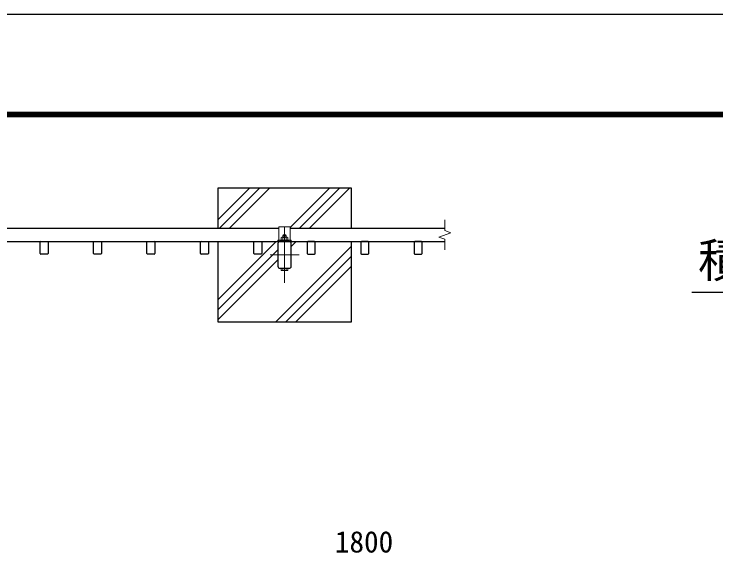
# Model space of a CAD drawing. Units: millimetres, scale not verified. Extents: x -4200 to 4200, y -2970 to 2970.
# Drawn here: x -2138 to -562, y 1760 to 2970 of the extents above; entities that cross this region are included whole.
import ezdxf
from ezdxf.enums import TextEntityAlignment as Align

# ---------------------------------------------------------------- set-up
doc = ezdxf.new("R2010")
doc.units = ezdxf.units.MM
doc.header["$LTSCALE"] = 10
doc.linetypes.add('USER1', pattern=[50.8, 31.75, -6.35, 6.35, -6.35])
for name, color, linetype, lineweight in [('0-0_D-TTL', 2, 'Continuous', 25), ('0-1_D-TTL-TXT', 7, 'Continuous', 25), ('0-2_D-BMK', 2, 'USER1', 13), ('0-3_D-DCR-HCH', 7, 'Continuous', 13), ('0-4_D-STR1', 1, 'Continuous', 25), ('0-5_D-STR4', 7, 'Continuous', 25), ('0-6_D-STR3', 3, 'Continuous', 13), ('0-8_D-STR-DIM', 7, 'Continuous', 13), ('0-9_0', 7, 'Continuous', 25)]:
    doc.layers.add(name, color=color, linetype=linetype, lineweight=lineweight)
doc.styles.add('ＭＳ ゴシック', font='')
doc.styles.get('ＭＳ ゴシック').set_extended_font_data('MS Gothic')

msp = doc.modelspace()

# ---------------------------------------------------------------- linework, layer by layer
at = {"layer": '0-0_D-TTL'}
for points in [[(-4199.92, 2970), (4200.08, 2970), (4200.08, -2970), (-4199.92, -2970)], [(-3929.92, 2750), (3930.08, 2750), (3930.08, -2750), (-3929.92, -2750)], [(-3927.42, 2747.5), (3927.58, 2747.5), (3927.58, -2747.5), (-3927.42, -2747.5)], [(-3924.92, 2745), (3925.08, 2745), (3925.08, -2745), (-3924.92, -2745)], [(-3922.42, 2742.5), (3922.58, 2742.5), (3922.58, -2742.5), (-3922.42, -2742.5)], [(-3919.92, 2740), (3920.08, 2740), (3920.08, -2740), (-3919.92, -2740)]]:
    msp.add_lwpolyline(points, close=True, dxfattribs=at)
at = {"layer": '0-2_D-BMK'}
for p, q in [((-1530.77, 2491.66), (-1530.77, 2366.66)), ((-1563.27, 2429.16), (-1498.27, 2429.16))]:
    msp.add_line(p, q, dxfattribs=at)
at = {"layer": '0-3_D-DCR-HCH'}
for p, q in [((-1680.77, 2507.79), (-1609.4, 2579.16)), ((-1676.95, 2489.16), (-1586.95, 2579.16)), ((-1654.5, 2489.16), (-1564.5, 2579.16)), ((-1518.27, 2490.69), (-1429.8, 2579.16)), ((-1497.34, 2489.16), (-1407.34, 2579.16)), ((-1474.89, 2489.16), (-1384.89, 2579.16)), ((-1680.77, 2328.19), (-1549.8, 2459.16)), ((-1515.77, 2448.28), (-1504.89, 2459.16)), ((-1550.19, 2279.16), (-1380.77, 2448.58)), ((-1680.77, 2305.74), (-1545.77, 2440.74)), ((-1680.77, 2283.28), (-1545.77, 2418.28)), ((-1527.74, 2279.16), (-1380.77, 2426.13)), ((-1505.29, 2279.16), (-1380.77, 2403.68))]:
    msp.add_line(p, q, dxfattribs=at)
at = {"layer": '0-4_D-STR1'}
for p, q in [((-3318.27, 2489.16), (-1543.27, 2489.16)), ((-1518.27, 2489.16), (-1170.77, 2489.16)), ((-3690.77, 2459.16), (-1170.77, 2459.16)), ((-2078.27, 2459.16), (-2063.27, 2459.16)), ((-1958.27, 2459.16), (-1943.27, 2459.16)), ((-1838.27, 2459.16), (-1823.27, 2459.16)), ((-1718.27, 2459.16), (-1703.27, 2459.16)), ((-1598.27, 2459.16), (-1583.27, 2459.16)), ((-1520.37, 2459.16), (-1541.17, 2459.16)), ((-1520.37, 2459.16), (-1541.17, 2459.16)), ((-1540.12, 2459.16), (-1521.43, 2459.16)), ((-1540.12, 2459.16), (-1521.43, 2459.16)), ((-1540.12, 2459.16), (-1521.43, 2459.16)), ((-1463.27, 2459.16), (-1478.27, 2459.16)), ((-1343.27, 2459.16), (-1358.27, 2459.16)), ((-1223.27, 2459.16), (-1238.27, 2459.16)), ((-2079.77, 2432.66), (-2079.77, 2457.66)), ((-2061.77, 2457.66), (-2061.77, 2432.66)), ((-1959.77, 2432.66), (-1959.77, 2457.66)), ((-1941.77, 2457.66), (-1941.77, 2432.66)), ((-1839.77, 2432.66), (-1839.77, 2457.66)), ((-1821.77, 2457.66), (-1821.77, 2432.66)), ((-1719.77, 2432.66), (-1719.77, 2457.66)), ((-1701.77, 2457.66), (-1701.77, 2432.66)), ((-1599.77, 2432.66), (-1599.77, 2457.66)), ((-1581.77, 2457.66), (-1581.77, 2432.66)), ((-1545.77, 2454.56), (-1545.77, 2403.76)), ((-1545.77, 2454.56), (-1545.77, 2403.76)), ((-1515.77, 2403.76), (-1515.77, 2454.56)), ((-1515.77, 2403.76), (-1515.77, 2454.56)), ((-1479.77, 2457.66), (-1479.77, 2432.66)), ((-1461.77, 2432.66), (-1461.77, 2457.66)), ((-1359.77, 2457.66), (-1359.77, 2432.66)), ((-1341.77, 2432.66), (-1341.77, 2457.66)), ((-1239.77, 2457.66), (-1239.77, 2432.66)), ((-1221.77, 2432.66), (-1221.77, 2457.66)), ((-2063.27, 2431.16), (-2078.27, 2431.16)), ((-1943.27, 2431.16), (-1958.27, 2431.16)), ((-1823.27, 2431.16), (-1838.27, 2431.16)), ((-1703.27, 2431.16), (-1718.27, 2431.16)), ((-1583.27, 2431.16), (-1598.27, 2431.16)), ((-1478.27, 2431.16), (-1463.27, 2431.16)), ((-1358.27, 2431.16), (-1343.27, 2431.16)), ((-1238.27, 2431.16), (-1223.27, 2431.16)), ((-1541.17, 2399.16), (-1520.37, 2399.16)), ((-1541.17, 2399.16), (-1520.37, 2399.16))]:
    msp.add_line(p, q, dxfattribs=at)
for centre, radius, start, end in [((-2078.27, 2457.66), 1.5, 90, 180), ((-2063.27, 2457.66), 1.5, 0, 90), ((-1958.27, 2457.66), 1.5, 90, 180), ((-1943.27, 2457.66), 1.5, 0, 90), ((-1838.27, 2457.66), 1.5, 90, 180), ((-1823.27, 2457.66), 1.5, 0, 90), ((-1718.27, 2457.66), 1.5, 90, 180), ((-1703.27, 2457.66), 1.5, 0, 90), ((-1598.27, 2457.66), 1.5, 90, 180), ((-1583.27, 2457.66), 1.5, 0, 90), ((-1541.17, 2454.56), 4.6, 90, 180), ((-1541.17, 2454.56), 4.6, 90, 180), ((-1520.37, 2454.56), 4.6, 0, 90), ((-1520.37, 2454.56), 4.6, 0, 90), ((-1478.27, 2457.66), 1.5, 90, 180), ((-1463.27, 2457.66), 1.5, 0, 90), ((-1358.27, 2457.66), 1.5, 90, 180), ((-1343.27, 2457.66), 1.5, 0, 90), ((-1238.27, 2457.66), 1.5, 90, 180), ((-1223.27, 2457.66), 1.5, 0, 90), ((-2078.27, 2432.66), 1.5, 180, 270), ((-2063.27, 2432.66), 1.5, 270, 0), ((-1958.27, 2432.66), 1.5, 180, 270), ((-1943.27, 2432.66), 1.5, 270, 0), ((-1838.27, 2432.66), 1.5, 180, 270), ((-1823.27, 2432.66), 1.5, 270, 0), ((-1718.27, 2432.66), 1.5, 180, 270), ((-1703.27, 2432.66), 1.5, 270, 0), ((-1598.27, 2432.66), 1.5, 180, 270), ((-1583.27, 2432.66), 1.5, 270, 0), ((-1478.27, 2432.66), 1.5, 180, 270), ((-1463.27, 2432.66), 1.5, 270, 0), ((-1358.27, 2432.66), 1.5, 180, 270), ((-1343.27, 2432.66), 1.5, 270, 0), ((-1238.27, 2432.66), 1.5, 180, 270), ((-1223.27, 2432.66), 1.5, 270, 0), ((-1541.17, 2403.76), 4.6, 180, 270), ((-1541.17, 2403.76), 4.6, 180, 270), ((-1520.37, 2403.76), 4.6, 270, 0), ((-1520.37, 2403.76), 4.6, 270, 0)]:
    msp.add_arc(centre, radius, start, end, dxfattribs=at)
at = {"layer": '0-5_D-STR4'}
msp.add_line((-1680.77, 2579.16), (-1680.77, 2489.16), dxfattribs=at)
for points in [[(-1380.77, 2489.16), (-1380.77, 2579.16), (-1680.77, 2579.16)], [(-1680.77, 2459.16), (-1680.77, 2279.16), (-1380.77, 2279.16), (-1380.77, 2459.16)]]:
    msp.add_lwpolyline(points, dxfattribs=at)
at = {"layer": '0-6_D-STR3'}
for p, q in [((-1543.27, 2492.36), (-1543.27, 2459.16)), ((-1543.27, 2492.36), (-1518.27, 2492.36)), ((-1518.27, 2492.36), (-1518.27, 2459.16)), ((-1545.77, 2462.36), (-1545.77, 2459.16)), ((-1545.77, 2462.36), (-1543.27, 2462.36)), ((-1545.77, 2459.16), (-1515.77, 2459.16)), ((-1543.27, 2462.36), (-1518.27, 2462.36)), ((-1543.27, 2459.16), (-1518.27, 2459.16)), ((-1538.28, 2468.14), (-1537.02, 2468.86)), ((-1538.28, 2462.36), (-1538.28, 2468.14)), ((-1523.27, 2462.36), (-1538.28, 2462.36)), ((-1524.52, 2468.86), (-1537.02, 2468.86)), ((-1534.77, 2472.96), (-1533.57, 2474.16)), ((-1534.77, 2472.96), (-1526.77, 2472.96)), ((-1534.77, 2468.86), (-1534.77, 2472.96)), ((-1534.53, 2462.36), (-1534.53, 2468.14)), ((-1534.02, 2468.86), (-1534.02, 2473.71)), ((-1533.57, 2474.16), (-1527.97, 2474.16)), ((-1526.77, 2472.96), (-1527.97, 2474.16)), ((-1527.52, 2468.86), (-1527.52, 2473.71)), ((-1527.02, 2462.36), (-1527.02, 2468.14)), ((-1526.77, 2468.86), (-1526.77, 2472.96)), ((-1523.27, 2468.14), (-1524.52, 2468.86)), ((-1523.27, 2462.36), (-1523.27, 2468.14)), ((-1518.27, 2462.36), (-1515.77, 2462.36)), ((-1515.77, 2462.36), (-1515.77, 2459.16)), ((-1538.28, 2399.16), (-1538.28, 2394.56)), ((-1538.28, 2399.16), (-1523.27, 2399.16)), ((-1534.53, 2399.16), (-1534.53, 2394.56)), ((-1527.02, 2399.16), (-1527.02, 2394.56)), ((-1523.27, 2399.16), (-1523.27, 2394.56)), ((-1537.07, 2393.86), (-1538.28, 2394.56)), ((-1537.07, 2393.86), (-1524.47, 2393.86)), ((-1524.47, 2393.86), (-1523.27, 2394.56))]:
    msp.add_line(p, q, dxfattribs=at)
for centre, radius, start, end in [((-1536.4, 2465.4), 3.32, 55.61586, 124.38414), ((-1530.77, 2456.3), 12.42, 72.4121, 107.5879), ((-1525.14, 2465.4), 3.32, 55.61585, 124.38416), ((-1536.4, 2397.3), 3.32, 235.61585, 304.38415), ((-1530.77, 2406.4), 12.42, 252.4121, 287.5879), ((-1525.14, 2397.3), 3.32, 235.61585, 304.38415)]:
    msp.add_arc(centre, radius, start, end, dxfattribs=at)
at = {"layer": '0-8_D-STR-DIM'}
for p, q in [((-1170.77, 2507.91), (-1170.77, 2483.78)), ((-1183.99, 2469.35), (-1157.56, 2478.97)), ((-1157.56, 2478.97), (-1170.77, 2483.78)), ((-1170.77, 2464.54), (-1183.99, 2469.35)), ((-1170.77, 2464.54), (-1170.77, 2440.41))]:
    msp.add_line(p, q, dxfattribs=at)
at = {"layer": '0-9_0'}
msp.add_line((-615.88, 2345.32), (544.12, 2345.32), dxfattribs=at)

# ---------------------------------------------------------------- texts
at = {"layer": '0-1_D-TTL-TXT', "style": 'ＭＳ ゴシック'}
msp.add_text('積雪型角パイプフェンス', height=76.98, dxfattribs=at).set_placement((-602.07, 2355.85), align=Align.BOTTOM_LEFT)
at = {"layer": '0-8_D-STR-DIM', "style": 'ＭＳ ゴシック'}
msp.add_text('1800', height=48.09, dxfattribs=at).set_placement((-1417.67, 1746.6), align=Align.BOTTOM_LEFT)

doc.saveas('drawing.dxf')
